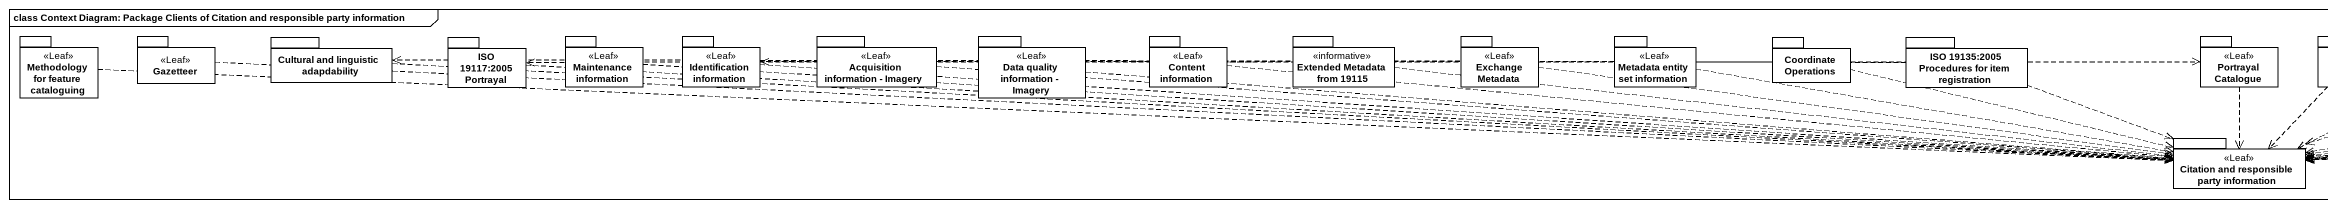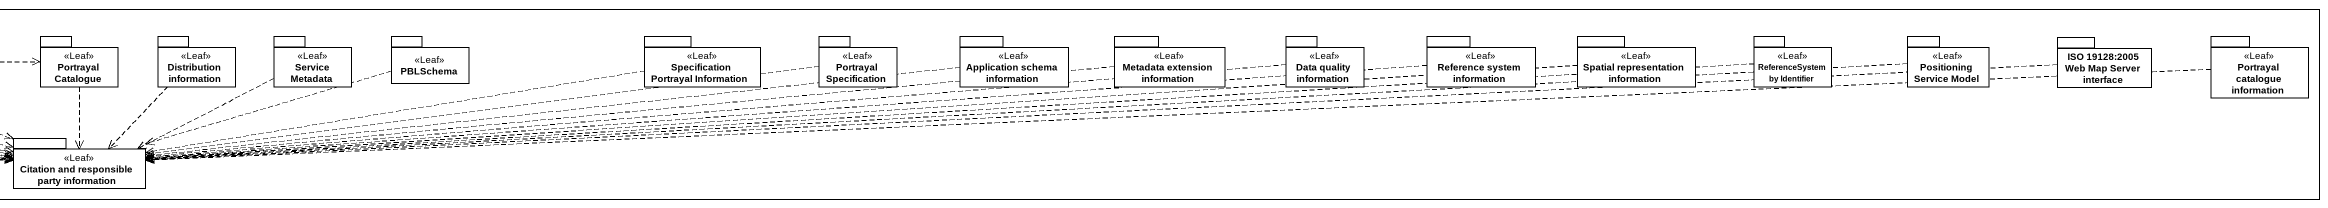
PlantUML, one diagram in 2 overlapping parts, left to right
@startuml
mainframe class Context Diagram: Package Clients of Citation and responsible party information
package "Methodology for feature cataloguing" as Methodology_for_feature <<Leaf>> {
}
package Gazetteer <<Leaf>> {
}
package "Cultural and linguistic adapdability" as Cultural_and_linguistic {
}
package "ISO 19117:2005 Portrayal" as ISO_19117_2005_Portrayal {
}
package "Maintenance information" as Maintenance_information <<Leaf>> {
}
package "Identification information" as Identification_information <<Leaf>> {
}
package "Acquisition information - Imagery" as Acquisition_information <<Leaf>> {
}
package "Data quality information - Imagery" as Data_quality_information <<Leaf>> {
}
package "Content information" as Content_information <<Leaf>> {
}
package "Extended Metadata from 19115" as Extended_Metadata_from_19115 <<informative>> {
}
package "Exchange Metadata" as Exchange_Metadata <<Leaf>> {
}
package "Metadata entity set information" as Metadata_entity_set <<Leaf>> {
}
package "Coordinate Operations" as Coordinate_Operations {
}
package "ISO 19135:2005 Procedures for item registration" as ISO_19135_2005_Procedures {
}
package "Portrayal Catalogue" as Portrayal_Catalogue <<Leaf>> {
}
package "Distribution information" as Distribution_information <<Leaf>> {
}
package "Service Metadata" as Service_Metadata <<Leaf>> {
}
package PBLSchema <<Leaf>> {
}
package "Specification Portrayal Information" as Specification_Portrayal <<Leaf>> {
}
package "Portrayal Specification" as Portrayal_Specification <<Leaf>> {
}
package "Application schema information" as Application_schema <<Leaf>> {
}
package "Metadata extension information" as Metadata_extension <<Leaf>> {
}
package "Data quality information" as Data_quality_information_2 <<Leaf>> {
}
package "Reference system information" as Reference_system_information <<Leaf>> {
}
package "Spatial representation information" as Spatial_representation <<Leaf>> {
}
package "ReferenceSystem by Identifier" as ReferenceSystem_by <<Leaf>> {
}
package "Positioning Service Model" as Positioning_Service_Model <<Leaf>> {
}
package "ISO 19128:2005 Web Map Server interface" as ISO_19128_2005_Web_Map {
}
package "Portrayal catalogue information" as Portrayal_catalogue <<Leaf>> {
}
package "Citation and responsible party information" as Citation_and_responsible <<Leaf>> {
}
Methodology_for_feature .right.> Citation_and_responsible
Gazetteer .right.> Citation_and_responsible
Cultural_and_linguistic .right.> Citation_and_responsible
ISO_19117_2005_Portrayal .right.> Citation_and_responsible
Maintenance_information .right.> Citation_and_responsible
Identification_information .right.> Citation_and_responsible
Acquisition_information .right.> Citation_and_responsible
Data_quality_information .right.> Citation_and_responsible
Content_information .right.> Citation_and_responsible
Extended_Metadata_from_19115 .right.> Citation_and_responsible
Exchange_Metadata .right.> Citation_and_responsible
Metadata_entity_set .left.> Cultural_and_linguistic
Metadata_entity_set .left.> ISO_19117_2005_Portrayal
Metadata_entity_set .right.> Portrayal_Catalogue
Metadata_entity_set .right.> Citation_and_responsible
Coordinate_Operations .right.> Citation_and_responsible
ISO_19135_2005_Procedures .left.> Identification_information
ISO_19135_2005_Procedures .right.> Citation_and_responsible
Portrayal_Catalogue ..> Citation_and_responsible
Distribution_information ..> Citation_and_responsible
Service_Metadata .left.> Citation_and_responsible
PBLSchema .left.> Citation_and_responsible
Specification_Portrayal .left.> Citation_and_responsible
Portrayal_Specification .left.> Citation_and_responsible
Application_schema .left.> Citation_and_responsible
Metadata_extension .left.> Citation_and_responsible
Data_quality_information_2 .left.> Citation_and_responsible
Reference_system_information .left.> Citation_and_responsible
Spatial_representation .left.> Citation_and_responsible
ReferenceSystem_by .left.> Citation_and_responsible
Positioning_Service_Model .left.> Citation_and_responsible
ISO_19128_2005_Web_Map .left.> Citation_and_responsible
Portrayal_catalogue .left.> Citation_and_responsible
@enduml
